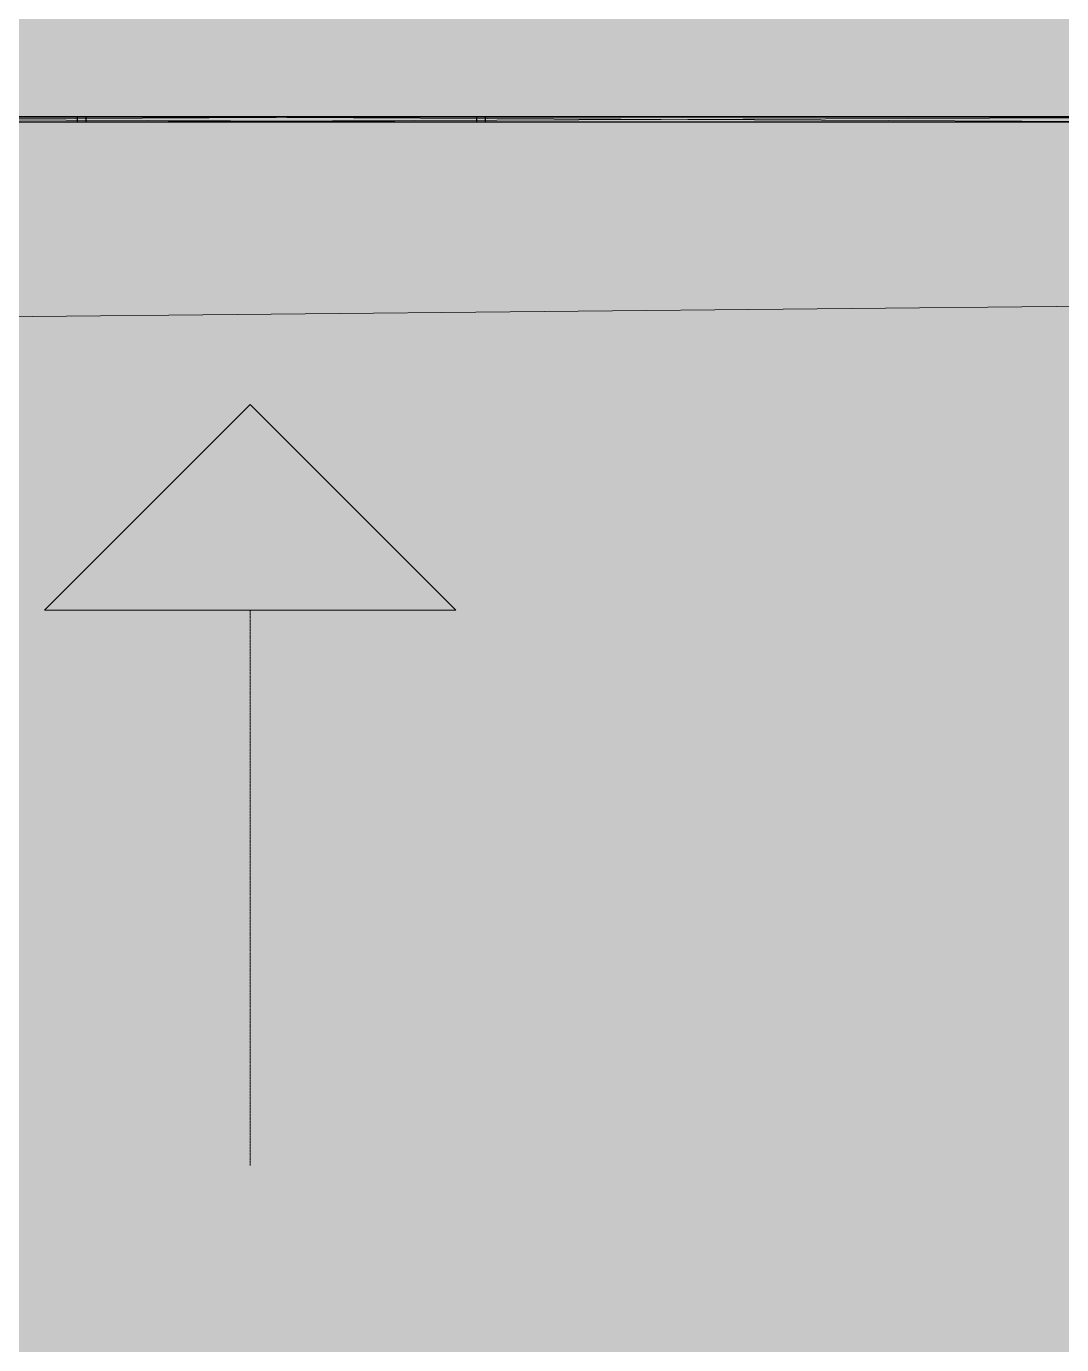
# Model space of a CAD drawing. Header units: millimetres. Extents: x 141848 to 1648660, y -465012 to -151356.
# Drawn here: x 213224 to 217628, y -275828 to -270222 of the extents above; entities that cross this region are included whole.
import ezdxf

# ---------------------------------------------------------------- set-up
doc = ezdxf.new("R2010")
doc.units = ezdxf.units.MM
doc.header["$MEASUREMENT"] = 0
doc.linetypes.add('HIDDEN', pattern=[0.375, 0.25, -0.125])
doc.layers.add('Divers - Dessin général', color=7, linetype='Continuous')

# ---------------------------------------------------------------- blocks, each defined once
blk = doc.blocks.new('Ligne_11_2', base_point=(214176.1, -275066.1))
at = {"linetype": 'Continuous', "lineweight": 5, "true_color": 0x990000}
blk.add_hatch(color=14, dxfattribs=at).paths.add_polyline_path([(214176.1, -271830.4), (213301.1, -272705.4), (215051.1, -272705.4)])
at = {"color": 14, "linetype": 'Continuous', "lineweight": 5, "true_color": 0x990000}
for p, q in [((214176.1, -271830.4), (213301.1, -272705.4)), ((214176.1, -271830.4), (215051.1, -272705.4)), ((215051.1, -272705.4), (213301.1, -272705.4))]:
    blk.add_line(p, q, dxfattribs=at)
at = {"color": 12, "linetype": 'HIDDEN', "lineweight": 5, "true_color": 0xcc0000}
blk.add_line((214176.1, -275066.1), (214176.1, -272705.4), dxfattribs=at)

msp = doc.modelspace()

# ---------------------------------------------------------------- hatches: boundary and pattern name
at = {"linetype": 'Continuous', "lineweight": 0, "true_color": 0x6f6f6f}
h = msp.add_hatch(color=8, dxfattribs=at)
h.paths.add_polyline_path([(141848.442, -275935.042), (141848.442, -295062.571), (269220.821, -293826.868), (269220.821, -270902.734), (268763.049, -270902.734), (254213.6, -271040.575), (254213.6, -163437.635), (153156.2, -163437.635), (153156.2, -271040.575), (153182.962, -271040.57), (153183.146, -272000.514, -0.40942736), (149183.681, -275935.042)])
h.paths.add_polyline_path([(158435.584, -260639.953), (155145.584, -260639.953), (155145.584, -248364.953), (155145.584, -243089.974), (155145.584, -242189.974), (158435.584, -242189.974)], flags=0)
h.paths.add_polyline_path([(196775.042, -260810.571), (196775.042, -222495.57), (186955.542, -222495.57), (186955.542, -218295.57), (196754.55, -218295.57), (196754.55, -208495.57), (196754.55, -204495.57), (193355.542, -204495.57), (193355.542, -201780.57), (193355.542, -195161.535), (195576.034, -195161.535), (195576.034, -189810.571), (217850.068, -189810.571), (217850.068, -262266.885), (245610.045, -262266.885), (245610.045, -253395.571), (245626.034, -253395.571), (246426.034, -253395.571), (247826.034, -253395.571), (247826.034, -248005.571), (247826.034, -246605.571), (245626.034, -246605.571), (245610.045, -246605.571), (245610.045, -171995.57), (212806.28, -171995.57), (161503.433, -171995.57), (161503.433, -193810.571), (161503.433, -230015.57), (161503.433, -260810.571)], flags=0)
h.paths.add_polyline_path([(162737.042, -269433.913, -0.09031866), (162858.773, -268727.623, -0.20144873), (163912.639, -267592.74, -0.10421145), (164718.006, -267415.055), (165317.979, -267409.371, -0.10404461), (166125.354, -267571.244, -0.23825546), (167284.257, -268953.318, -0.05518862), (167336.836, -269390.334), (167338.931, -269611.438), (167351.046, -270890.267), (167092.583, -271892.761, -0.26794919), (165370.083, -272909.124), (164770.11, -272914.808, -0.19371746), (163379.252, -272370.185, -0.07056876), (163028.663, -271931.262, -0.1316525), (162751.253, -270933.845)], flags=0)
h.paths.add_polyline_path([(173316.986, -273599.031), (173316.986, -273452.052), (173330.488, -267377.824, -0.3805567), (175316.986, -265609.826), (175394.714, -265609.826), (175394.714, -270609.826), (190394.714, -270609.826), (190394.714, -265609.826), (195356.191, -265609.826, -0.41421356), (196856.191, -267109.826), (196856.191, -273660.699, -0.34550161), (195137.285, -275433.432), (175327.752, -275599.002, -0.4157911)], flags=0)
h.paths.add_polyline_path([(205510.093, -271504.083, -0.13447393), (205230.948, -270484.937), (205230.948, -268984.937, -0.41421356), (207230.948, -266984.937), (207830.948, -266984.937, -0.41421356), (209830.948, -268984.937), (209830.948, -270484.937, -0.12882035), (209574.03, -271465.581, -0.27093629), (207830.948, -272484.937), (207230.948, -272484.937, -0.26498)], flags=0)
h.paths.add_polyline_path([(217862.687, -273329.325), (217869.949, -267730.336, -0.09856151), (218100.718, -266943.721), (218117.681, -266951.545, -0.258849), (219955.479, -265605.827), (219953.141, -265587.294), (220637.569, -265587.294), (220637.569, -265687.294), (220637.569, -270687.294), (250537.569, -270687.294), (250537.569, -265687.294), (252208.004, -265687.294), (254186.294, -265687.294), (254186.294, -267687.294), (254186.294, -271062.255, 0.00134576), (254186.323, -271073.021), (254197.209, -273095.233, -0.41421356), (252208.004, -275105.97), (243484.534, -275105.97, -0.00518896), (243431.438, -275116.103), (235447.992, -275196.191), (220071.012, -275253.24, -0.38655333), (217873.089, -273475.385, -0.02518922)], flags=0)

# ---------------------------------------------------------------- linework, layer by layer
at = {"color": 7, "linetype": 'Continuous', "lineweight": 20, "flags": 128}
for points in [[(210588.826, -270606.21), (215138.628, -270606.21)], [(210588.826, -270627.746), (215138.628, -270606.21)], [(210588.826, -270630.21), (215138.628, -270630.21)], [(215139.574, -270608.61), (210595.778, -270608.61)], [(210595.778, -270610.603), (215139.574, -270627.81)], [(215139.574, -270627.81), (210595.778, -270627.81)], [(213441.39, -270608.61), (213440.445, -270606.21)], [(213478.263, -270606.21), (213440.445, -270606.21)], [(213440.445, -270606.21), (213440.445, -270630.21)], [(213441.39, -270608.61), (213440.445, -270630.21)], [(213477.317, -270627.81), (213440.445, -270630.21)], [(213441.39, -270627.81), (213440.445, -270630.21)], [(213478.263, -270630.21), (213440.445, -270630.21)], [(213478.263, -270606.21), (213441.39, -270608.61)], [(213477.317, -270608.61), (213441.39, -270608.61)], [(213441.39, -270608.61), (213441.39, -270627.81)], [(213477.317, -270608.746), (213441.39, -270608.61)], [(213441.39, -270608.61), (213477.317, -270608.61)], [(213441.39, -270627.81), (213441.39, -270608.61)], [(213441.39, -270627.81), (213477.317, -270627.81)], [(213477.317, -270627.81), (213441.39, -270627.81)], [(213477.317, -270608.61), (213478.263, -270606.21)], [(213477.317, -270608.61), (218021.113, -270608.61)], [(213477.317, -270627.81), (213477.317, -270608.61)], [(213477.317, -270608.61), (213477.317, -270627.81)], [(213478.263, -270630.21), (213477.317, -270608.61)], [(218021.113, -270610.603), (213477.317, -270627.81)], [(213477.317, -270627.81), (218021.113, -270627.81)], [(213478.263, -270630.21), (213477.317, -270627.81)], [(218028.065, -270606.21), (213478.263, -270606.21)], [(218028.065, -270627.746), (213478.263, -270606.21)], [(213478.263, -270606.21), (213478.263, -270630.21)], [(218028.065, -270630.21), (213478.263, -270630.21)], [(215138.628, -270606.21), (215176.446, -270606.21)], [(215138.628, -270606.21), (215175.501, -270608.61)], [(215139.574, -270608.61), (215138.628, -270606.21)], [(215138.628, -270606.21), (215138.628, -270630.21)], [(215138.628, -270630.21), (215139.574, -270608.61)], [(215138.628, -270630.21), (215139.574, -270627.81)], [(215138.628, -270630.21), (215176.446, -270630.21)], [(215139.574, -270608.61), (215175.501, -270608.61)], [(215139.574, -270608.746), (215175.501, -270608.61)], [(215139.574, -270627.81), (215139.574, -270608.61)], [(215175.501, -270608.61), (215139.574, -270608.61)], [(215139.574, -270608.61), (215139.574, -270627.81)], [(215175.501, -270627.81), (215139.574, -270627.81)], [(215139.574, -270627.81), (215175.501, -270627.81)], [(215139.574, -270627.81), (215176.446, -270630.21)], [(215175.501, -270608.61), (215176.446, -270606.21)], [(215175.501, -270608.61), (215175.501, -270627.81)], [(215175.501, -270608.61), (215176.446, -270630.21)], [(215175.501, -270627.81), (215175.501, -270608.61)], [(215175.501, -270627.81), (215176.446, -270630.21)], [(215176.446, -270606.21), (215176.446, -270630.21)]]:
    msp.add_lwpolyline(points, dxfattribs=at)
at = {"layer": 'Divers - Dessin général', "color": 14, "linetype": 'Continuous', "lineweight": 5, "true_color": 0x990000}
msp.add_lwpolyline([(254205.676, -163437.635), (254186.294, -271067.638), (152856.388, -272027.634), (152839.018, -197317.635), (152835.676, -163437.635)], close=True, dxfattribs=at)

# ---------------------------------------------------------------- block references
at = {"color": 12, "linetype": 'HIDDEN', "lineweight": 5, "true_color": 0xcc0000}
msp.add_blockref('Ligne_11_2', (214176.107, -275066.066), dxfattribs=at)

doc.saveas('drawing.dxf')
